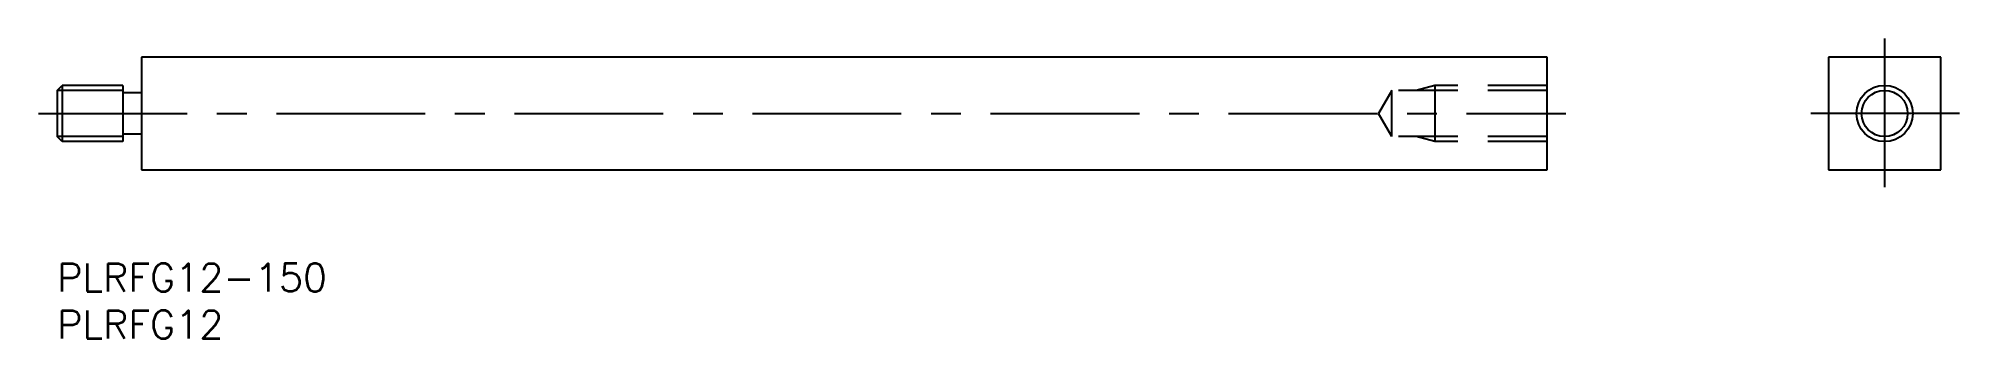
# Model space of a CAD drawing. Extents: x -2 to 203, y -8 to 24.
import ezdxf

# ---------------------------------------------------------------- set-up
doc = ezdxf.new("R2010")
doc.units = 0
doc.header["$LTSCALE"] = 0.5
doc.linetypes.add('CENTER', pattern=[50.8, 31.75, -6.35, 6.35, -6.35])
doc.linetypes.add('DASHED', pattern=[19.05, 12.7, -6.35])
for name, color, linetype in [('MSM_CENTER', 1, 'CENTER'), ('MSM_CONTINUOUS', 7, 'CONTINUOUS'), ('MSM_DASHED', 4, 'DASHED'), ('MSM_NARROW', 5, 'CONTINUOUS'), ('MSM_PART_NUMBER', 7, 'CONTINUOUS')]:
    doc.layers.add(name, color=color, linetype=linetype)
doc.styles.get("Standard").update_dxf_attribs({"font": 'txt.shx', "height": 3, "bigfont": 'bigfont.shx'})

# ---------------------------------------------------------------- blocks, each defined once
blk = doc.blocks.new('*U4')
at = {"layer": 'MSM_PART_NUMBER'}
blk.add_text('PLRFG12-150', height=3, dxfattribs=at).set_placement((0, -3))
blk = doc.blocks.new('*U5')
at = {"layer": 'MSM_PART_NUMBER'}
blk.add_text('PLRFG12', height=3, dxfattribs=at).set_placement((0, -8))

msp = doc.modelspace()

# ---------------------------------------------------------------- linework, layer by layer
at = {"layer": 'MSM_CENTER'}
for p, q in [((195, 24), (195, 8)), ((-2, 16), (161, 16)), ((203, 16), (187, 16))]:
    msp.add_line(p, q, dxfattribs=at)
at = {"layer": 'MSM_CONTINUOUS'}
for p, q in [((159, 22), (9, 22)), ((9, 22), (9, 10)), ((159, 10), (159, 22)), ((201, 22), (189, 22)), ((189, 22), (189, 10)), ((201, 10), (201, 22)), ((0, 18.46), (0.54, 19)), ((0, 18.46), (0, 13.54)), ((7, 19), (0.54, 19)), ((0.54, 19), (0.54, 13)), ((7, 19), (7, 13)), ((9, 18.2), (7, 18.2)), ((0.54, 13), (0, 13.54)), ((7, 13), (0.54, 13)), ((9, 13.8), (7, 13.8)), ((9, 10), (159, 10)), ((189, 10), (201, 10))]:
    msp.add_line(p, q, dxfattribs=at)
msp.add_circle((195, 16), 2.46, dxfattribs=at)
at = {"layer": 'MSM_DASHED'}
for p, q in [((142.42, 18.46), (141, 16)), ((159, 18.46), (142.42, 18.46)), ((142.42, 13.54), (142.42, 18.46)), ((147, 19), (145, 18.46)), ((159, 19), (147, 19)), ((147, 19), (147, 13)), ((142.42, 13.54), (141, 16)), ((159, 13.54), (142.42, 13.54)), ((147, 13), (145, 13.54)), ((159, 13), (147, 13))]:
    msp.add_line(p, q, dxfattribs=at)
at = {"layer": 'MSM_NARROW'}
for p, q in [((7, 18.46), (0, 18.46)), ((7, 13.54), (0, 13.54))]:
    msp.add_line(p, q, dxfattribs=at)
msp.add_circle((195, 16), 3, dxfattribs=at)

# ---------------------------------------------------------------- block references
at = {"layer": 'MSM_CONTINUOUS'}
for name in ['*U4', '*U5']:
    msp.add_blockref(name, (0, 0), dxfattribs=at)

doc.saveas('drawing.dxf')
